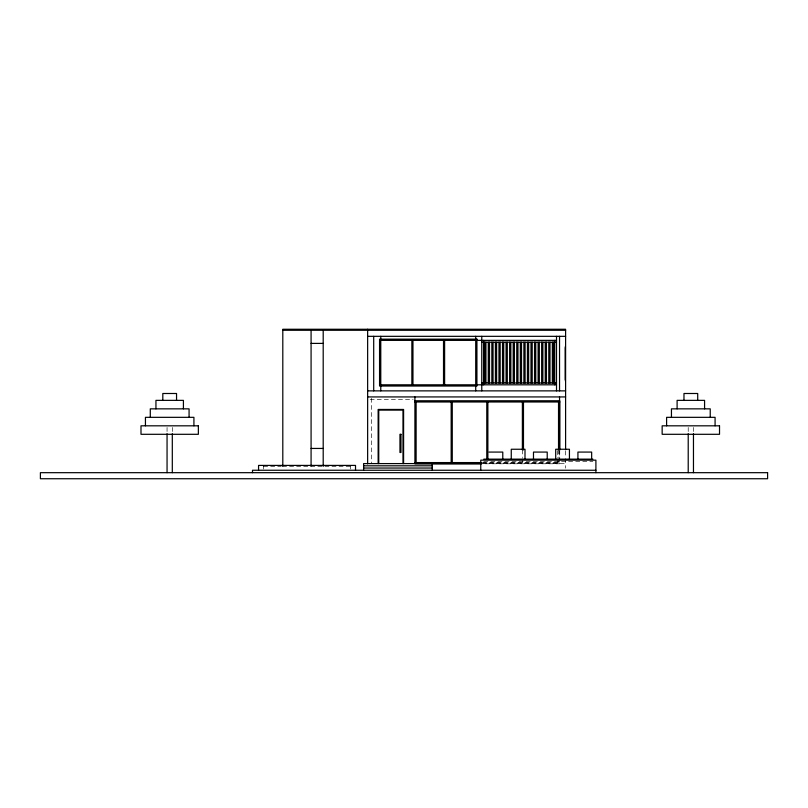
<?xml version="1.0" encoding="UTF-8"?>
<svg xmlns="http://www.w3.org/2000/svg" width="808" height="808" viewBox="0 0 808 808"><rect width="100%" height="100%" fill="white"/><g stroke="black" fill="none" stroke-linecap="round" stroke-linejoin="round"><path stroke-width="0.61" stroke-dasharray="4.04 3.03" d="M370.165 399.556L413.09 399.556M483.79 461.57L592.87 461.57M482.911 462.58L559.742 462.58L559.742 463.792L482.921 463.792M482.184 462.984L559.54 462.984M482.386 463.59L565.6 463.59M263.61 466.62L281.234 466.62M282.497 466.62L350.47 466.62M693.466 427.472L693.466 433.755M688.214 427.472L688.214 433.755M565.6 451.016L565.6 457.298M565.6 458.56L565.6 468.135M559.742 449.955L559.742 460.055M559.54 451.016L559.54 463.59M558.53 449.955L558.53 457.53M558.53 458.793L558.53 462.58M557.52 450.551L557.52 458.015M557.52 459.257L557.52 462.984M522.382 449.955L522.382 457.53M522.382 458.793L522.382 462.58M371.68 398.344L371.68 462.984M350.47 465.408L350.47 469.044M263.61 465.408L263.61 469.044M172.306 427.472L172.306 433.755M167.054 427.472L167.054 433.755"/><path stroke-width="1.21" d="M282.8 330.27L565.6 330.27M367.64 336.33L565.6 336.33M379.558 340.37L556.51 340.37M481.77 342.188L556.51 342.188M311.08 343.4L323.2 343.4M481.77 382.992L556.51 382.992M379.558 384.81L556.51 384.81M367.64 390.87L565.6 390.87M367.64 396.93L565.6 396.93M414.908 400.768L559.742 400.768L559.742 449.955M414.908 401.98L559.742 401.98M311.08 448.44L323.2 448.44M489.042 452.076L502.778 452.076L502.778 459.005M483.79 459.146L592.87 459.146M414.908 462.58L481.659 462.58M481.265 463.59L363.6 463.59L363.6 470.256M481.659 463.792L414.908 463.792L414.908 396.93M363.6 465.812L432.28 465.812M363.6 468.034L432.28 468.034M595.9 470.256L252.5 470.256L252.5 472.68M715.08 425.816L715.08 417.332L666.6 417.332L666.6 425.816M710.232 417.332L710.232 408.848L671.448 408.848L671.448 417.332M704.576 408.848L704.576 400.364L677.104 400.364L677.104 408.848M697.708 400.364L697.708 393.496L683.972 393.496L683.972 400.364M693.466 433.755L693.466 472.68M688.214 433.755L688.214 472.68M595.9 472.68L595.9 460.156L480.76 460.156L480.76 470.256M591.658 459.005L591.658 452.076L577.922 452.076L577.922 459.005M569.438 458.944L569.438 449.248L555.702 449.248L555.702 458.944M565.6 449.753L565.6 329.26L282.8 329.26L282.8 466.378M565.398 346.228L565.398 380.972M565.337 347.44L565.337 379.76M559.54 336.33L559.54 390.87M559.54 396.93L559.54 449.753M558.53 401.98L558.53 449.955M556.51 336.33L556.51 390.87M554.692 340.37L554.692 384.81M553.561 342.188L553.561 382.992M552.349 342.188L552.349 382.992M549.995 342.188L549.995 382.992M548.784 342.188L548.784 382.992M547.218 459.005L547.218 452.076L533.482 452.076L533.482 459.005M546.44 342.188L546.44 382.992M545.228 342.188L545.228 382.992M542.875 342.188L542.875 382.992M541.663 342.188L541.663 382.992M539.32 342.188L539.32 382.992M538.108 342.188L538.108 382.992M535.765 342.188L535.765 382.992M534.553 342.188L534.553 382.992M532.199 342.188L532.199 382.992M530.987 342.188L530.987 382.992M528.644 342.188L528.644 382.992M527.432 342.188L527.432 382.992M525.089 342.188L525.089 382.992M524.998 458.944L524.998 449.248L511.262 449.248L511.262 458.944M523.877 342.188L523.877 382.992M523.473 401.98L523.473 449.955M522.382 401.98L522.382 449.955M521.524 342.188L521.524 382.992M520.312 342.188L520.312 382.992M517.968 342.188L517.968 382.992M516.756 342.188L516.756 382.992M514.403 342.188L514.403 382.992M513.191 342.188L513.191 382.992M510.848 342.188L510.848 382.992M509.636 342.188L509.636 382.992M507.293 342.188L507.293 382.992M506.081 342.188L506.081 382.992M503.727 342.188L503.727 382.992M502.515 342.188L502.515 382.992M500.172 342.188L500.172 382.992M498.96 342.188L498.96 382.992M496.617 342.188L496.617 382.992M495.405 342.188L495.405 382.992M493.052 342.188L493.052 382.992M491.84 342.188L491.84 382.992M489.496 342.188L489.496 382.992M488.284 342.188L488.284 382.992M487.87 401.98L487.87 458.793M486.78 401.98L486.78 458.793M485.931 342.188L485.931 382.992M484.719 342.188L484.719 382.992M483.588 340.37L483.588 384.81M481.77 336.33L481.77 390.87M475.71 336.33L475.71 390.87M452.268 401.98L452.268 462.58M451.177 401.98L451.177 462.58M444.612 340.37L444.612 384.81M443.521 340.37L443.521 384.81M432.28 463.59L432.28 470.256M416.12 401.98L416.12 462.58M412.959 340.37L412.959 384.81M411.868 340.37L411.868 384.81M403.596 463.59L403.596 409.454L378.144 409.454L378.144 463.59M402.99 463.59L402.99 410.06L378.75 410.06L378.75 463.59M380.77 336.33L380.77 390.87M373.7 336.33L373.7 390.87M367.64 329.26L367.64 463.863M355.52 470.256L355.52 465.408L258.56 465.408L258.56 470.256M323.2 330.27L323.2 466.378M311.08 330.27L311.08 466.378M193.92 425.816L193.92 417.332L145.44 417.332L145.44 425.816M189.072 417.332L189.072 408.848L150.288 408.848L150.288 417.332M183.416 408.848L183.416 400.364L155.944 400.364L155.944 408.848M176.548 400.364L176.548 393.496L162.812 393.496L162.812 400.364M172.306 433.755L172.306 472.68M167.054 433.755L167.054 472.68M476.922 339.158L379.558 339.158L379.558 386.022L476.922 386.022L476.922 339.158M198.364 425.816L140.996 425.816L140.996 434.3L198.364 434.3L198.364 425.816M719.524 425.816L662.156 425.816L662.156 434.3L719.524 434.3L719.524 425.816M400.97 434.3L399.96 434.3L399.96 452.48L400.97 452.48L400.97 434.3M767.6 472.68L40.4 472.68L40.4 478.74L767.6 478.74L767.6 472.68"/></g></svg>
